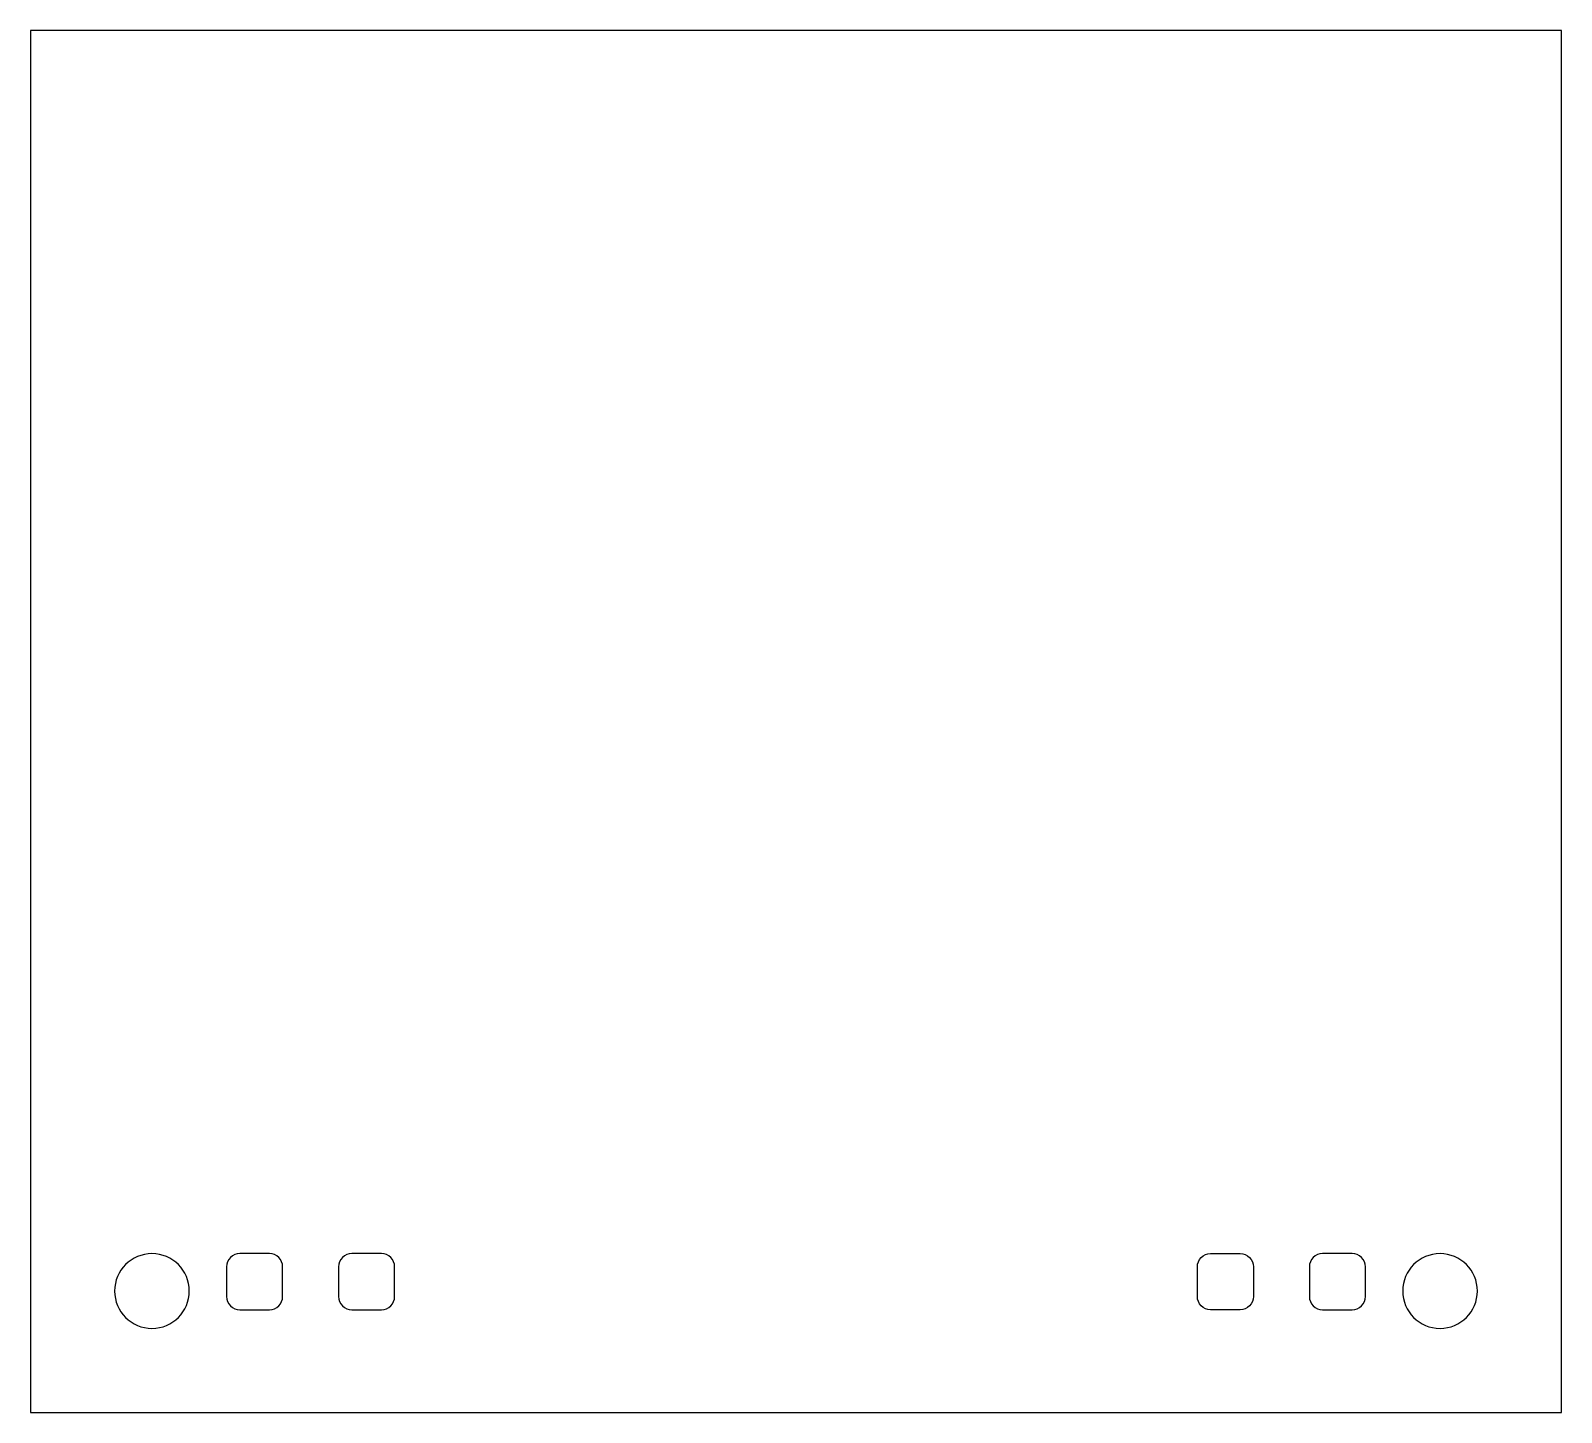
# Model space of a CAD drawing. Header units: inches. Extents: x 0 to 41, y 0 to 37.
import ezdxf

# ---------------------------------------------------------------- set-up
doc = ezdxf.new("R2010")
doc.units = ezdxf.units.IN

msp = doc.modelspace()

# ---------------------------------------------------------------- linework, layer by layer
at = {"layer": 'INTERIOR_PROFILES'}
for points in [[(5.25, 3.1, 0.414214), (5.6, 2.75), (6.4, 2.75, 0.414214), (6.75, 3.1), (6.75, 3.9, 0.414214), (6.4, 4.25), (5.6, 4.25, 0.414214), (5.25, 3.9)], [(9.75, 3.9, 0.414214), (9.4, 4.25), (8.6, 4.25, 0.414214), (8.25, 3.9), (8.25, 3.1, 0.414214), (8.6, 2.75), (9.4, 2.75, 0.414214), (9.75, 3.1)], [(32.4, 2.75), (31.6, 2.75, -0.414214), (31.25, 3.1), (31.25, 3.9, -0.414214), (31.6, 4.25), (32.4, 4.25, -0.414214), (32.75, 3.9), (32.75, 3.1, -0.414214)], [(35.4, 2.75, 0.414214), (35.75, 3.1), (35.75, 3.9, 0.414214), (35.4, 4.25), (34.6, 4.25, 0.414214), (34.25, 3.9), (34.25, 3.1, 0.414214), (34.6, 2.75)]]:
    msp.add_lwpolyline(points, format="xyb", close=True, dxfattribs=at)
at = {"layer": 'INTERIOR_PROFILES', "extrusion": (0, 0, -1)}
for centre in [(-3.25, 3.25), (-37.75, 3.25)]:
    msp.add_circle(centre, 1, dxfattribs=at)
at = {"layer": 'OUTER_PROFILES'}
msp.add_lwpolyline([(0, 37), (0, 0), (41, 0), (41, 37)], close=True, dxfattribs=at)

doc.saveas('drawing.dxf')
